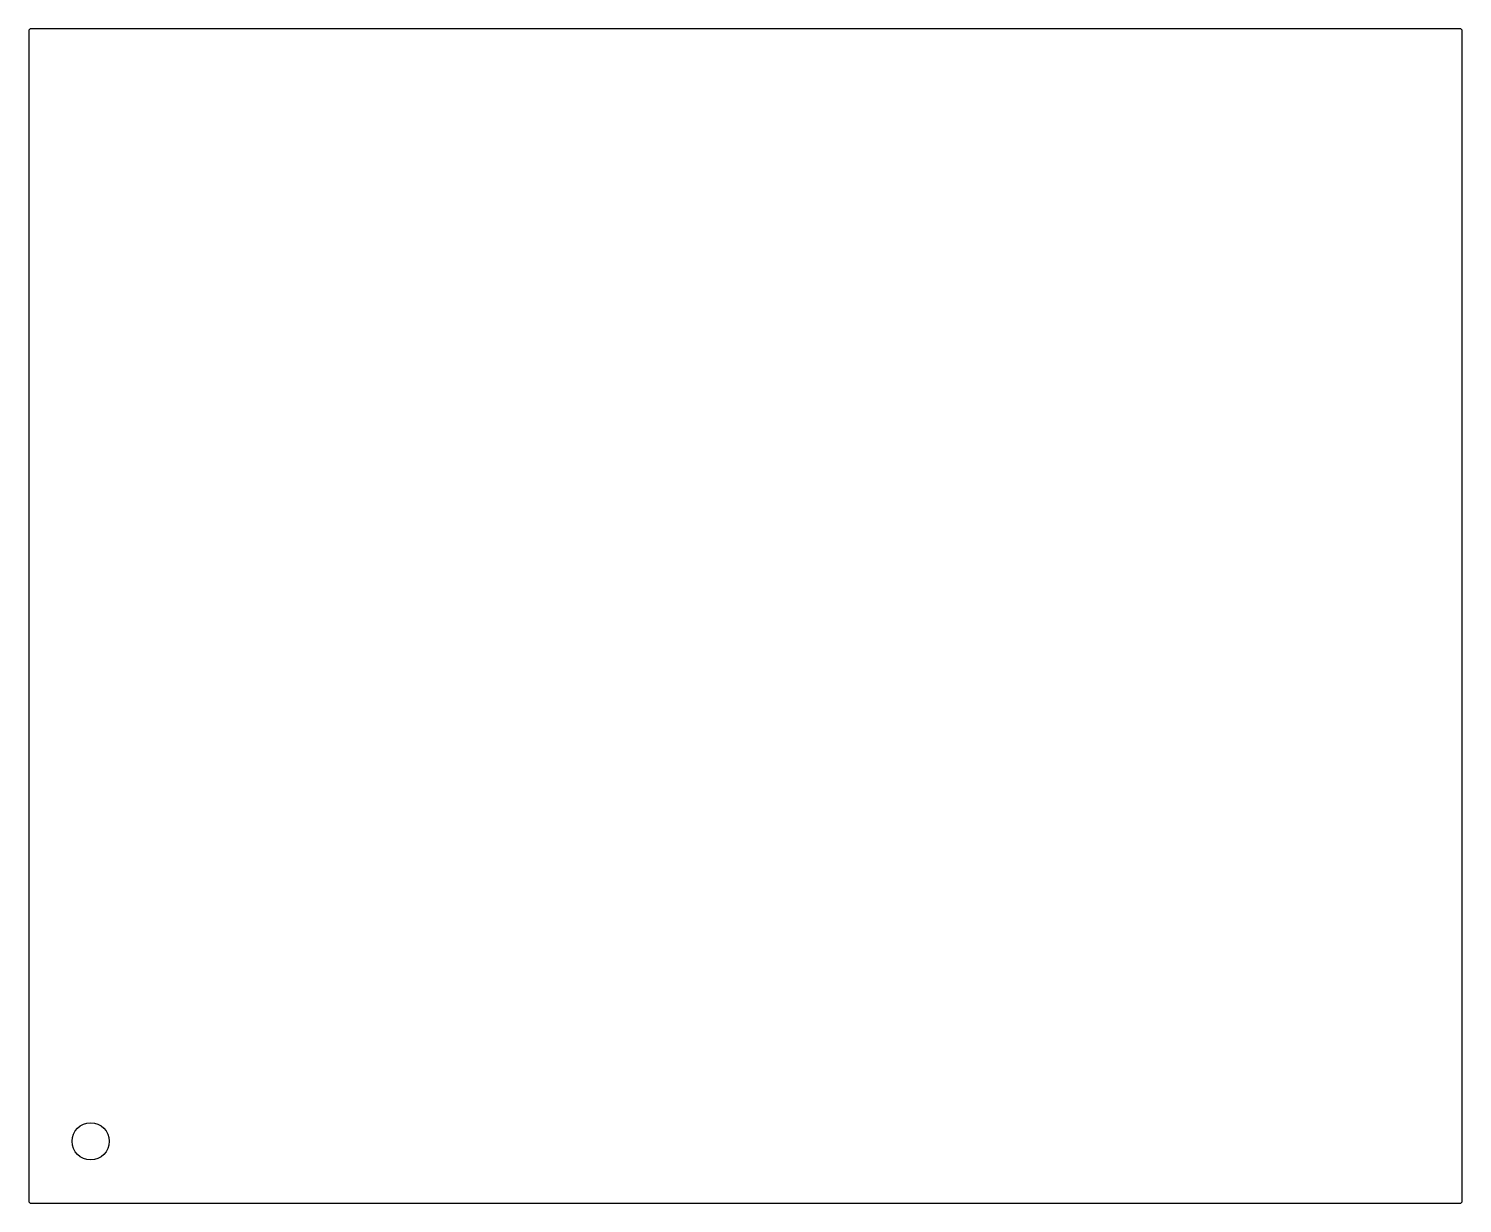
# Model space of a CAD drawing. Header units: millimetres. Extents: x 0 to 1156, y 0 to 947.
import ezdxf

# ---------------------------------------------------------------- set-up
doc = ezdxf.new("R2010")
doc.units = ezdxf.units.MM

msp = doc.modelspace()

# ---------------------------------------------------------------- linework, layer by layer
at = {"color": 7, "linetype": 'Continuous', "lineweight": 25}
for p, q in [((0, 945), (0, 2)), ((1154, 947), (2, 947)), ((1156, 2), (1156, 945)), ((2, 0), (1154, 0))]:
    msp.add_line(p, q, dxfattribs=at)
msp.add_circle((50, 50), 15, dxfattribs=at)
for centre, start, end in [((2, 945), 90, 180), ((1154, 945), 0, 90), ((2, 2), 180, 270), ((1154, 2), 270, 360)]:
    msp.add_arc(centre, 2, start, end, dxfattribs=at)

doc.saveas('drawing.dxf')
